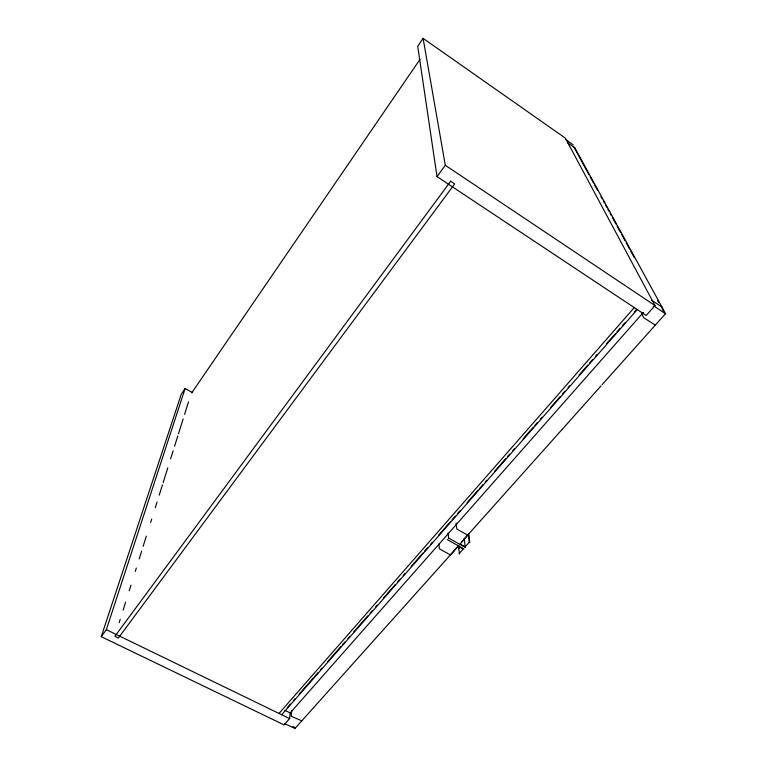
<?xml version="1.0" encoding="UTF-8"?>
<svg xmlns="http://www.w3.org/2000/svg" width="767" height="767" viewBox="0 0 767 767"><rect width="100%" height="100%" fill="white"/><g stroke="black" fill="none" stroke-linecap="round" stroke-linejoin="round"><path stroke-width="1.15" d="M573.189 144.886L565.96 139.699M465.387 547.427L448.637 538.041M301.757 720.846L291.259 716.244L291.748 710.367M192.45 392.599L185.135 388.495L181.271 394.19L101.244 636.668L284.058 724.892L289.629 718.593L290.214 712.639M653.906 305.985L665.718 313.924L574.838 147.83L574.579 148.319M119.173 622.67L120.246 619.257M123.104 610.149L125.606 602.181M129.182 590.801L130.965 585.106M135.26 571.444L136.334 568.031M139.191 558.922L141.694 550.955M143.122 546.401L146.334 536.162M150.629 522.5L151.703 519.086M155.27 507.706L157.062 502.011M159.2 495.185L162.422 484.936M163.141 482.664L167.781 467.86M170.638 458.762L173.141 450.795M174.569 446.241L177.791 435.992M178.51 433.719L183.15 418.916M184.579 414.362L188.509 401.841M101.244 636.668L106.345 629.678L185.135 388.495M295.18 728.573L284.73 723.674M459.567 553.918L458.282 546.2M464.016 548.971L447.314 539.613M423.096 38.35L417.708 46.288L437.027 176.621L646.197 315.515L654.999 305.563L565.356 138.146L423.096 38.35L445.301 165.279L437.027 176.621M191.692 392.886L419.99 59.385M279.035 713.454L634.251 307.577M287.289 707.673L290.453 704.077M293.608 700.472L295.18 698.679M299.12 694.183L313.32 677.999M314.901 676.197L318.056 672.601M320.414 669.907L321.996 668.105M327.519 661.816L340.922 646.533M342.504 644.731L344.862 642.037M348.017 638.441L349.599 636.639M353.539 632.142L367.738 615.959M370.106 613.264L372.465 610.57M375.619 606.975L377.201 605.173M383.51 597.982L395.341 584.492M397.709 581.798L400.067 579.104M403.221 575.499L404.803 573.706M411.112 566.516L422.943 553.026M424.515 551.224L427.67 547.628M430.824 544.033L432.406 542.24M438.714 535.05L450.545 521.56M452.118 519.758L455.272 516.162M457.64 513.468L460.008 510.774M467.103 502.682L478.148 490.094M479.72 488.291L482.874 484.696M485.243 482.002L486.824 480.2M494.705 471.206L505.75 458.618M507.323 456.825L509.691 454.131M512.845 450.526L514.427 448.733M523.104 438.839L533.353 427.152M534.935 425.359L537.293 422.655M540.447 419.06L542.029 417.267M550.706 407.373L560.169 396.587M562.537 393.893L564.896 391.189M568.05 387.594L569.632 385.801M579.095 375.005L587.771 365.121M589.344 363.318L592.498 359.723M595.652 356.128L597.234 354.325M606.697 343.539L615.374 333.655M616.946 331.852L620.1 328.257M622.468 325.563L624.837 322.859M634.299 312.073L636.668 309.379M281.69 714.739L637.243 309.571M643.369 312.409L290.185 712.927L284.931 710.367M661.691 307.855L662.094 307.193L651.547 300.137M461.667 541.857L562 429.568M562.221 429.319L581.932 407.248M582.163 406.999L601.069 385.83M602.105 384.67L665.123 314.134M292.879 726.589L295.496 727.854L458.12 546.315L450.421 554.934L439.357 548.779L438.897 543.899M469.27 542.269L469.778 542.547L468.81 534.148L468.263 533.832L469.27 542.269L465.166 546.842L460.162 544.033L467.899 534.887M459.059 553.649L463.124 549.114L458.12 546.315M106.345 629.678L289.629 718.593M456.125 523.056L456.825 529.029L467.956 535.308M445.301 165.279L654.999 305.563M567.59 142.748L574.876 147.897M573.505 146.363L577.551 153.764M578.021 154.618L588.998 174.732M590.149 176.822L593.581 183.112M594.722 185.211L597.589 190.456M600.944 196.601L602.162 198.835M603.236 200.791L604.377 202.891M605.527 204.99L606.745 207.224M607.819 209.19L608.969 211.289M610.11 213.389L611.328 215.604M612.402 217.588L615.901 223.993M616.994 225.987L620.484 232.382M621.577 234.386L625.057 240.761M626.208 242.861L629.64 249.15M630.781 251.24L634.213 257.53M657.683 300.501L658.824 302.601M662.266 308.89L663.407 310.99M655.296 325.131L643.714 317.682L641.73 313.837M464.208 538.376L465.166 546.842M458.724 545.442L459.05 548.606M448.129 532.94L448.609 538.185M450.651 181.242L114.887 636.332L118.367 638.01L454.678 183.917L450.651 181.242"/></g></svg>
